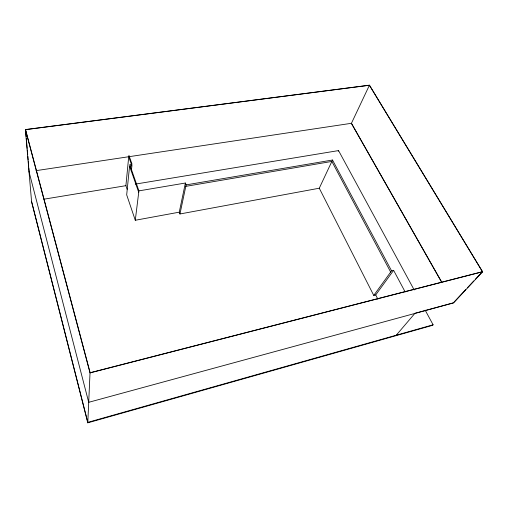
<?xml version="1.0" encoding="UTF-8"?>
<svg xmlns="http://www.w3.org/2000/svg" width="508" height="508" viewBox="0 0 508 508"><rect width="100%" height="100%" fill="white"/><g stroke="black" fill="none" stroke-linecap="round" stroke-linejoin="round"><path stroke-width="0.76" d="M425.158 310.159L433.102 324.796L432.619 325.31L87.789 422.821L90.024 372.904L25.4 129.572L369.449 85.179L482.6 271.774L453.53 302.914L88.709 402.304L29.013 171.704M127.146 189.338L125.901 185.674L128.714 156.737L131.902 165.792L131.331 171.221M131.902 165.792L129.572 166.154L126.683 194.85L135.28 220.262L179.261 212.173L185.388 183.026L138.913 190.875L135.28 220.262M186.119 184.887L332.518 160.014L319.278 188.214L179.946 213.976L186.119 184.887L185.388 183.026M338.239 151.238L338.55 150.59L135.28 184.125M369.449 85.179L351.396 123.387L441.655 282.207M319.278 188.214L373.761 295.434L391.56 270.827L393.605 270.332L405.155 291.935M373.761 295.434L375.71 294.938L393.605 270.332M396.246 335.21L414.96 313.296L453.371 302.832L465.747 289.566M467.36 287.839L473.818 280.918M475.431 279.19L482.429 271.691L369.405 85.268L25.565 129.654L26.162 136.677M433.102 324.796L87.814 422.358L31.547 201.238M482.429 271.691L90.145 372.713L25.565 129.654M90.024 372.904L482.6 271.774M185.807 186.353L331.857 161.43L390.665 272.066M44.018 199.18L125.901 185.674M36.024 170.656L351.441 123.298L441.795 282.264M338.55 150.59L414.191 289.954M332.518 160.014L391.56 270.827M375.71 294.938L377.876 299.174M179.261 212.173L179.946 213.976M128.899 155.296L132.061 164.274L129.724 164.636L138.913 190.875M129.572 166.154L138.728 192.354M88.424 400.59L88.824 402.126M87.789 422.821L31.604 201.936L25.4 129.572M26.295 138.233L27.165 148.374M27.299 149.936L27.699 154.616M27.832 156.178L28.162 160.077M28.296 161.639L28.696 166.319M28.829 167.875L29.166 171.787"/></g></svg>
